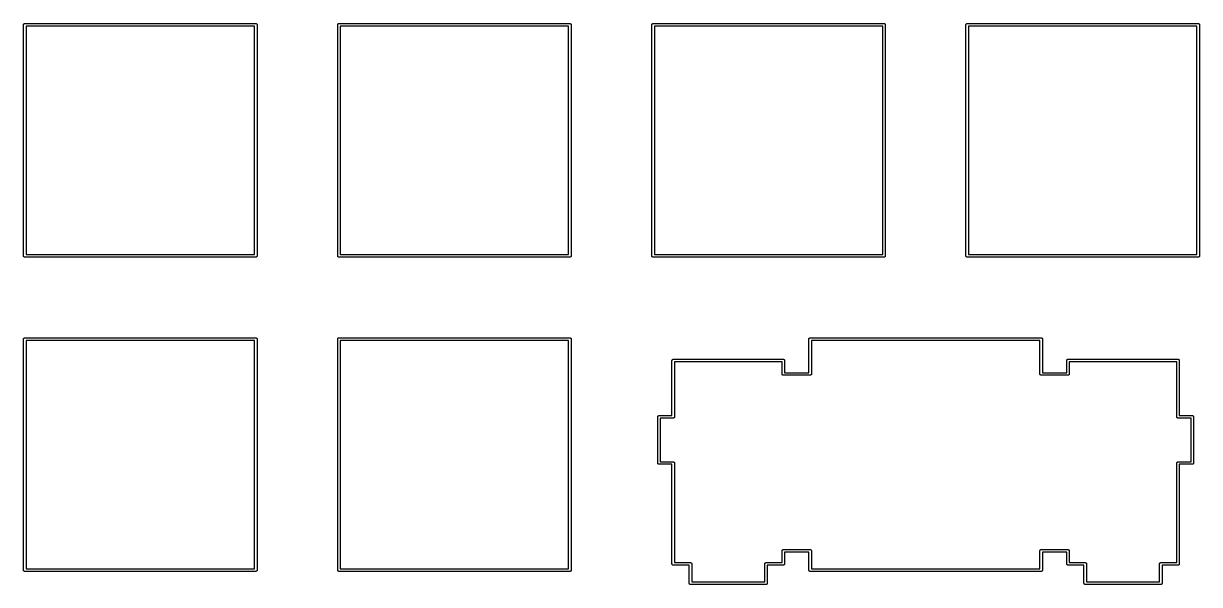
# Model space of a CAD drawing. Extents: x 15 to 276, y -106 to -15.
# Drawn here: x 71.9 to 143.1, y -105.8 to -71.9 of the extents above; entities that cross this region are included whole.
import ezdxf

# ---------------------------------------------------------------- set-up
doc = ezdxf.new("R2010")
doc.units = 0
doc.header["$MEASUREMENT"] = 0
doc.layers.add('BLACK', color=7, linetype='CONTINUOUS')

msp = doc.modelspace()

# ---------------------------------------------------------------- linework, layer by layer
at = {"layer": 'Black'}
for p, q in [((71.9388, -72.015), (71.94, -72.0084)), ((71.9388, -85.985), (71.9388, -72.015)), ((71.94, -72.0018), (71.9422, -71.9955)), ((71.94, -72.0084), (71.94, -72.0018)), ((71.9422, -71.9955), (71.9434, -71.9889)), ((71.9434, -71.9889), (71.9467, -71.9832)), ((71.9467, -71.9832), (71.949, -71.9769)), ((71.949, -71.9769), (71.9533, -71.9718)), ((71.9533, -71.9718), (71.9566, -71.966)), ((71.9566, -71.966), (71.9617, -71.9617)), ((71.9617, -71.9617), (71.966, -71.9566)), ((71.966, -71.9566), (71.9718, -71.9533)), ((71.9718, -71.9533), (71.9769, -71.949)), ((71.9769, -71.949), (71.9832, -71.9467)), ((71.9832, -71.9467), (71.9889, -71.9434)), ((71.9889, -71.9434), (71.9955, -71.9422)), ((71.9955, -71.9422), (72.0018, -71.94)), ((72.0018, -71.94), (72.0084, -71.94)), ((72.0084, -71.94), (72.015, -71.9388)), ((72.015, -71.9388), (85.985, -71.9388)), ((72.0912, -72.0912), (72.0912, -85.9088)), ((85.9088, -72.0912), (72.0912, -72.0912)), ((85.9088, -85.9088), (85.9088, -72.0912)), ((85.985, -71.9388), (85.9916, -71.94)), ((85.9916, -71.94), (85.9982, -71.94)), ((85.9982, -71.94), (86.0045, -71.9422)), ((86.0045, -71.9422), (86.0111, -71.9434)), ((86.0111, -71.9434), (86.0168, -71.9467)), ((86.0168, -71.9467), (86.0231, -71.949)), ((86.0231, -71.949), (86.0282, -71.9533)), ((86.0282, -71.9533), (86.034, -71.9566)), ((86.034, -71.9566), (86.0383, -71.9617)), ((86.0383, -71.9617), (86.0434, -71.966)), ((86.0434, -71.966), (86.0467, -71.9718)), ((86.0467, -71.9718), (86.051, -71.9769)), ((86.051, -71.9769), (86.0533, -71.9832)), ((86.0533, -71.9832), (86.0566, -71.9889)), ((86.0566, -71.9889), (86.0578, -71.9955)), ((86.0578, -71.9955), (86.06, -72.0018)), ((86.06, -72.0018), (86.06, -72.0084)), ((86.06, -72.0084), (86.0612, -72.015)), ((86.0612, -72.015), (86.0612, -85.985)), ((90.9388, -72.015), (90.94, -72.0084)), ((90.9388, -85.985), (90.9388, -72.015)), ((90.94, -72.0018), (90.9422, -71.9955)), ((90.94, -72.0084), (90.94, -72.0018)), ((90.9422, -71.9955), (90.9434, -71.9889)), ((90.9434, -71.9889), (90.9467, -71.9832)), ((90.9467, -71.9832), (90.949, -71.9769)), ((90.949, -71.9769), (90.9533, -71.9718)), ((90.9533, -71.9718), (90.9566, -71.966)), ((90.9566, -71.966), (90.9617, -71.9617)), ((90.9617, -71.9617), (90.966, -71.9566)), ((90.966, -71.9566), (90.9718, -71.9533)), ((90.9718, -71.9533), (90.9769, -71.949)), ((90.9769, -71.949), (90.9832, -71.9467)), ((90.9832, -71.9467), (90.9889, -71.9434)), ((90.9889, -71.9434), (90.9955, -71.9422)), ((90.9955, -71.9422), (91.0018, -71.94)), ((91.0018, -71.94), (91.0084, -71.94)), ((91.0084, -71.94), (91.015, -71.9388)), ((91.015, -71.9388), (104.985, -71.9388)), ((91.0912, -72.0912), (91.0912, -85.9088)), ((104.909, -72.0912), (91.0912, -72.0912)), ((104.909, -85.9088), (104.909, -72.0912)), ((104.985, -71.9388), (104.992, -71.94)), ((104.992, -71.94), (104.998, -71.94)), ((104.998, -71.94), (105.004, -71.9422)), ((105.004, -71.9422), (105.011, -71.9434)), ((105.011, -71.9434), (105.017, -71.9467)), ((105.017, -71.9467), (105.023, -71.949)), ((105.023, -71.949), (105.028, -71.9533)), ((105.028, -71.9533), (105.034, -71.9566)), ((105.034, -71.9566), (105.038, -71.9617)), ((105.038, -71.9617), (105.043, -71.966)), ((105.043, -71.966), (105.047, -71.9718)), ((105.047, -71.9718), (105.051, -71.9769)), ((105.051, -71.9769), (105.053, -71.9832)), ((105.053, -71.9832), (105.057, -71.9889)), ((105.057, -71.9889), (105.058, -71.9955)), ((105.058, -71.9955), (105.06, -72.0018)), ((105.06, -72.0018), (105.06, -72.0084)), ((105.06, -72.0084), (105.061, -72.015)), ((105.061, -72.015), (105.061, -85.985)), ((109.939, -72.015), (109.94, -72.0084)), ((109.939, -85.985), (109.939, -72.015)), ((109.94, -72.0018), (109.942, -71.9955)), ((109.94, -72.0084), (109.94, -72.0018)), ((109.942, -71.9955), (109.943, -71.9889)), ((109.943, -71.9889), (109.947, -71.9832)), ((109.947, -71.9832), (109.949, -71.9769)), ((109.949, -71.9769), (109.953, -71.9718)), ((109.953, -71.9718), (109.957, -71.966)), ((109.957, -71.966), (109.962, -71.9617)), ((109.962, -71.9617), (109.966, -71.9566)), ((109.966, -71.9566), (109.972, -71.9533)), ((109.972, -71.9533), (109.977, -71.949)), ((109.977, -71.949), (109.983, -71.9467)), ((109.983, -71.9467), (109.989, -71.9434)), ((109.989, -71.9434), (109.996, -71.9422)), ((109.996, -71.9422), (110.002, -71.94)), ((110.002, -71.94), (110.008, -71.94)), ((110.008, -71.94), (110.015, -71.9388)), ((110.015, -71.9388), (123.985, -71.9388)), ((110.091, -72.0912), (110.091, -85.9088)), ((123.909, -72.0912), (110.091, -72.0912)), ((123.909, -85.9088), (123.909, -72.0912)), ((123.985, -71.9388), (123.992, -71.94)), ((123.992, -71.94), (123.998, -71.94)), ((123.998, -71.94), (124.004, -71.9422)), ((124.004, -71.9422), (124.011, -71.9434)), ((124.011, -71.9434), (124.017, -71.9467)), ((124.017, -71.9467), (124.023, -71.949)), ((124.023, -71.949), (124.028, -71.9533)), ((124.028, -71.9533), (124.034, -71.9566)), ((124.034, -71.9566), (124.038, -71.9617)), ((124.038, -71.9617), (124.043, -71.966)), ((124.043, -71.966), (124.047, -71.9718)), ((124.047, -71.9718), (124.051, -71.9769)), ((124.051, -71.9769), (124.053, -71.9832)), ((124.053, -71.9832), (124.057, -71.9889)), ((124.057, -71.9889), (124.058, -71.9955)), ((124.058, -71.9955), (124.06, -72.0018)), ((124.06, -72.0018), (124.06, -72.0084)), ((124.06, -72.0084), (124.061, -72.015)), ((124.061, -72.015), (124.061, -85.985)), ((128.939, -72.015), (128.94, -72.0084)), ((128.939, -85.985), (128.939, -72.015)), ((128.94, -72.0018), (128.942, -71.9955)), ((128.94, -72.0084), (128.94, -72.0018)), ((128.942, -71.9955), (128.943, -71.9889)), ((128.943, -71.9889), (128.947, -71.9832)), ((128.947, -71.9832), (128.949, -71.9769)), ((128.949, -71.9769), (128.953, -71.9718)), ((128.953, -71.9718), (128.957, -71.966)), ((128.957, -71.966), (128.962, -71.9617)), ((128.962, -71.9617), (128.966, -71.9566)), ((128.966, -71.9566), (128.972, -71.9533)), ((128.972, -71.9533), (128.977, -71.949)), ((128.977, -71.949), (128.983, -71.9467)), ((128.983, -71.9467), (128.989, -71.9434)), ((128.989, -71.9434), (128.996, -71.9422)), ((128.996, -71.9422), (129.002, -71.94)), ((129.002, -71.94), (129.008, -71.94)), ((129.008, -71.94), (129.015, -71.9388)), ((129.015, -71.9388), (142.985, -71.9388)), ((129.091, -72.0912), (129.091, -85.9088)), ((142.909, -72.0912), (129.091, -72.0912)), ((142.909, -85.9088), (142.909, -72.0912)), ((142.985, -71.9388), (142.992, -71.94)), ((142.992, -71.94), (142.998, -71.94)), ((142.998, -71.94), (143.004, -71.9422)), ((143.004, -71.9422), (143.011, -71.9434)), ((143.011, -71.9434), (143.017, -71.9467)), ((143.017, -71.9467), (143.023, -71.949)), ((143.023, -71.949), (143.028, -71.9533)), ((143.028, -71.9533), (143.034, -71.9566)), ((143.034, -71.9566), (143.038, -71.9617)), ((143.038, -71.9617), (143.043, -71.966)), ((143.043, -71.966), (143.047, -71.9718)), ((143.047, -71.9718), (143.051, -71.9769)), ((143.051, -71.9769), (143.053, -71.9832)), ((143.053, -71.9832), (143.057, -71.9889)), ((143.057, -71.9889), (143.058, -71.9955)), ((143.058, -71.9955), (143.06, -72.0018)), ((143.06, -72.0018), (143.06, -72.0084)), ((143.06, -72.0084), (143.061, -72.015)), ((143.061, -72.015), (143.061, -85.985)), ((71.94, -85.9916), (71.9388, -85.985)), ((71.94, -85.9982), (71.94, -85.9916)), ((71.9422, -86.0045), (71.94, -85.9982)), ((71.9434, -86.0111), (71.9422, -86.0045)), ((71.9467, -86.0168), (71.9434, -86.0111)), ((71.949, -86.0231), (71.9467, -86.0168)), ((71.9533, -86.0282), (71.949, -86.0231)), ((71.9566, -86.034), (71.9533, -86.0282)), ((71.9617, -86.0383), (71.9566, -86.034)), ((71.966, -86.0434), (71.9617, -86.0383)), ((71.9718, -86.0467), (71.966, -86.0434)), ((71.9769, -86.051), (71.9718, -86.0467)), ((71.9832, -86.0533), (71.9769, -86.051)), ((71.9889, -86.0566), (71.9832, -86.0533)), ((71.9955, -86.0578), (71.9889, -86.0566)), ((72.0018, -86.06), (71.9955, -86.0578)), ((72.0912, -85.9088), (85.9088, -85.9088)), ((86.0045, -86.0578), (85.9982, -86.06)), ((86.0111, -86.0566), (86.0045, -86.0578)), ((86.0168, -86.0533), (86.0111, -86.0566)), ((86.0231, -86.051), (86.0168, -86.0533)), ((86.0282, -86.0467), (86.0231, -86.051)), ((86.034, -86.0434), (86.0282, -86.0467)), ((86.0383, -86.0383), (86.034, -86.0434)), ((86.0434, -86.034), (86.0383, -86.0383)), ((86.0467, -86.0282), (86.0434, -86.034)), ((86.051, -86.0231), (86.0467, -86.0282)), ((86.0533, -86.0168), (86.051, -86.0231)), ((86.0566, -86.0111), (86.0533, -86.0168)), ((86.0578, -86.0045), (86.0566, -86.0111)), ((86.06, -85.9982), (86.0578, -86.0045)), ((86.0612, -85.985), (86.06, -85.9916)), ((86.06, -85.9916), (86.06, -85.9982)), ((90.94, -85.9916), (90.9388, -85.985)), ((90.94, -85.9982), (90.94, -85.9916)), ((90.9422, -86.0045), (90.94, -85.9982)), ((90.9434, -86.0111), (90.9422, -86.0045)), ((90.9467, -86.0168), (90.9434, -86.0111)), ((90.949, -86.0231), (90.9467, -86.0168)), ((90.9533, -86.0282), (90.949, -86.0231)), ((90.9566, -86.034), (90.9533, -86.0282)), ((90.9617, -86.0383), (90.9566, -86.034)), ((90.966, -86.0434), (90.9617, -86.0383)), ((90.9718, -86.0467), (90.966, -86.0434)), ((90.9769, -86.051), (90.9718, -86.0467)), ((90.9832, -86.0533), (90.9769, -86.051)), ((90.9889, -86.0566), (90.9832, -86.0533)), ((90.9955, -86.0578), (90.9889, -86.0566)), ((91.0018, -86.06), (90.9955, -86.0578)), ((91.0912, -85.9088), (104.909, -85.9088)), ((105.004, -86.0578), (104.998, -86.06)), ((105.011, -86.0566), (105.004, -86.0578)), ((105.017, -86.0533), (105.011, -86.0566)), ((105.023, -86.051), (105.017, -86.0533)), ((105.028, -86.0467), (105.023, -86.051)), ((105.034, -86.0434), (105.028, -86.0467)), ((105.038, -86.0383), (105.034, -86.0434)), ((105.043, -86.034), (105.038, -86.0383)), ((105.047, -86.0282), (105.043, -86.034)), ((105.051, -86.0231), (105.047, -86.0282)), ((105.053, -86.0168), (105.051, -86.0231)), ((105.057, -86.0111), (105.053, -86.0168)), ((105.058, -86.0045), (105.057, -86.0111)), ((105.06, -85.9982), (105.058, -86.0045)), ((105.061, -85.985), (105.06, -85.9916)), ((105.06, -85.9916), (105.06, -85.9982)), ((109.94, -85.9916), (109.939, -85.985)), ((109.94, -85.9982), (109.94, -85.9916)), ((109.942, -86.0045), (109.94, -85.9982)), ((109.943, -86.0111), (109.942, -86.0045)), ((109.947, -86.0168), (109.943, -86.0111)), ((109.949, -86.0231), (109.947, -86.0168)), ((109.953, -86.0282), (109.949, -86.0231)), ((109.957, -86.034), (109.953, -86.0282)), ((109.962, -86.0383), (109.957, -86.034)), ((109.966, -86.0434), (109.962, -86.0383)), ((109.972, -86.0467), (109.966, -86.0434)), ((109.977, -86.051), (109.972, -86.0467)), ((109.983, -86.0533), (109.977, -86.051)), ((109.989, -86.0566), (109.983, -86.0533)), ((109.996, -86.0578), (109.989, -86.0566)), ((110.002, -86.06), (109.996, -86.0578)), ((110.091, -85.9088), (123.909, -85.9088)), ((124.004, -86.0578), (123.998, -86.06)), ((124.011, -86.0566), (124.004, -86.0578)), ((124.017, -86.0533), (124.011, -86.0566)), ((124.023, -86.051), (124.017, -86.0533)), ((124.028, -86.0467), (124.023, -86.051)), ((124.034, -86.0434), (124.028, -86.0467)), ((124.038, -86.0383), (124.034, -86.0434)), ((124.043, -86.034), (124.038, -86.0383)), ((124.047, -86.0282), (124.043, -86.034)), ((124.051, -86.0231), (124.047, -86.0282)), ((124.053, -86.0168), (124.051, -86.0231)), ((124.057, -86.0111), (124.053, -86.0168)), ((124.058, -86.0045), (124.057, -86.0111)), ((124.06, -85.9982), (124.058, -86.0045)), ((124.061, -85.985), (124.06, -85.9916)), ((124.06, -85.9916), (124.06, -85.9982)), ((128.94, -85.9916), (128.939, -85.985)), ((128.94, -85.9982), (128.94, -85.9916)), ((128.942, -86.0045), (128.94, -85.9982)), ((128.943, -86.0111), (128.942, -86.0045)), ((128.947, -86.0168), (128.943, -86.0111)), ((128.949, -86.0231), (128.947, -86.0168)), ((128.953, -86.0282), (128.949, -86.0231)), ((128.957, -86.034), (128.953, -86.0282)), ((128.962, -86.0383), (128.957, -86.034)), ((128.966, -86.0434), (128.962, -86.0383)), ((128.972, -86.0467), (128.966, -86.0434)), ((128.977, -86.051), (128.972, -86.0467)), ((128.983, -86.0533), (128.977, -86.051)), ((128.989, -86.0566), (128.983, -86.0533)), ((128.996, -86.0578), (128.989, -86.0566)), ((129.002, -86.06), (128.996, -86.0578)), ((129.091, -85.9088), (142.909, -85.9088)), ((143.004, -86.0578), (142.998, -86.06)), ((143.011, -86.0566), (143.004, -86.0578)), ((143.017, -86.0533), (143.011, -86.0566)), ((143.023, -86.051), (143.017, -86.0533)), ((143.028, -86.0467), (143.023, -86.051)), ((143.034, -86.0434), (143.028, -86.0467)), ((143.038, -86.0383), (143.034, -86.0434)), ((143.043, -86.034), (143.038, -86.0383)), ((143.047, -86.0282), (143.043, -86.034)), ((143.051, -86.0231), (143.047, -86.0282)), ((143.053, -86.0168), (143.051, -86.0231)), ((143.057, -86.0111), (143.053, -86.0168)), ((143.058, -86.0045), (143.057, -86.0111)), ((143.06, -85.9982), (143.058, -86.0045)), ((143.061, -85.985), (143.06, -85.9916)), ((143.06, -85.9916), (143.06, -85.9982)), ((72.0084, -86.06), (72.0018, -86.06)), ((72.015, -86.0612), (72.0084, -86.06)), ((85.985, -86.0612), (72.015, -86.0612)), ((85.9916, -86.06), (85.985, -86.0612)), ((85.9982, -86.06), (85.9916, -86.06)), ((91.0084, -86.06), (91.0018, -86.06)), ((91.015, -86.0612), (91.0084, -86.06)), ((104.985, -86.0612), (91.015, -86.0612)), ((104.992, -86.06), (104.985, -86.0612)), ((104.998, -86.06), (104.992, -86.06)), ((110.008, -86.06), (110.002, -86.06)), ((110.015, -86.0612), (110.008, -86.06)), ((123.985, -86.0612), (110.015, -86.0612)), ((123.992, -86.06), (123.985, -86.0612)), ((123.998, -86.06), (123.992, -86.06)), ((129.008, -86.06), (129.002, -86.06)), ((129.015, -86.0612), (129.008, -86.06)), ((142.985, -86.0612), (129.015, -86.0612)), ((142.992, -86.06), (142.985, -86.0612)), ((142.998, -86.06), (142.992, -86.06)), ((71.9388, -91.015), (71.94, -91.0084)), ((71.9388, -104.985), (71.9388, -91.015)), ((71.94, -91.0018), (71.9422, -90.9955)), ((71.94, -91.0084), (71.94, -91.0018)), ((71.9422, -90.9955), (71.9434, -90.9889)), ((71.9434, -90.9889), (71.9467, -90.9832)), ((71.9467, -90.9832), (71.949, -90.9769)), ((71.949, -90.9769), (71.9533, -90.9718)), ((71.9533, -90.9718), (71.9566, -90.966)), ((71.9566, -90.966), (71.9617, -90.9617)), ((71.9617, -90.9617), (71.966, -90.9566)), ((71.966, -90.9566), (71.9718, -90.9533)), ((71.9718, -90.9533), (71.9769, -90.949)), ((71.9769, -90.949), (71.9832, -90.9467)), ((71.9832, -90.9467), (71.9889, -90.9434)), ((71.9889, -90.9434), (71.9955, -90.9422)), ((71.9955, -90.9422), (72.0018, -90.94)), ((72.0018, -90.94), (72.0084, -90.94)), ((72.0084, -90.94), (72.015, -90.9388)), ((72.015, -90.9388), (85.985, -90.9388)), ((85.985, -90.9388), (85.9916, -90.94)), ((85.9916, -90.94), (85.9982, -90.94)), ((85.9982, -90.94), (86.0045, -90.9422)), ((86.0045, -90.9422), (86.0111, -90.9434)), ((86.0111, -90.9434), (86.0168, -90.9467)), ((86.0168, -90.9467), (86.0231, -90.949)), ((86.0231, -90.949), (86.0282, -90.9533)), ((86.0282, -90.9533), (86.034, -90.9566)), ((86.034, -90.9566), (86.0383, -90.9617)), ((86.0383, -90.9617), (86.0434, -90.966)), ((86.0434, -90.966), (86.0467, -90.9718)), ((86.0467, -90.9718), (86.051, -90.9769)), ((86.051, -90.9769), (86.0533, -90.9832)), ((86.0533, -90.9832), (86.0566, -90.9889)), ((86.0566, -90.9889), (86.0578, -90.9955)), ((86.0578, -90.9955), (86.06, -91.0018)), ((86.06, -91.0018), (86.06, -91.0084)), ((86.06, -91.0084), (86.0612, -91.015)), ((86.0612, -91.015), (86.0612, -104.985)), ((90.9388, -91.015), (90.94, -91.0084)), ((90.9388, -104.985), (90.9388, -91.015)), ((90.94, -91.0018), (90.9422, -90.9955)), ((90.94, -91.0084), (90.94, -91.0018)), ((90.9422, -90.9955), (90.9434, -90.9889)), ((90.9434, -90.9889), (90.9467, -90.9832)), ((90.9467, -90.9832), (90.949, -90.9769)), ((90.949, -90.9769), (90.9533, -90.9718)), ((90.9533, -90.9718), (90.9566, -90.966)), ((90.9566, -90.966), (90.9617, -90.9617)), ((90.9617, -90.9617), (90.966, -90.9566)), ((90.966, -90.9566), (90.9718, -90.9533)), ((90.9718, -90.9533), (90.9769, -90.949)), ((90.9769, -90.949), (90.9832, -90.9467)), ((90.9832, -90.9467), (90.9889, -90.9434)), ((90.9889, -90.9434), (90.9955, -90.9422)), ((90.9955, -90.9422), (91.0018, -90.94)), ((91.0018, -90.94), (91.0084, -90.94)), ((91.0084, -90.94), (91.015, -90.9388)), ((91.015, -90.9388), (104.985, -90.9388)), ((104.985, -90.9388), (104.992, -90.94)), ((104.992, -90.94), (104.998, -90.94)), ((104.998, -90.94), (105.004, -90.9422)), ((105.004, -90.9422), (105.011, -90.9434)), ((105.011, -90.9434), (105.017, -90.9467)), ((105.017, -90.9467), (105.023, -90.949)), ((105.023, -90.949), (105.028, -90.9533)), ((105.028, -90.9533), (105.034, -90.9566)), ((105.034, -90.9566), (105.038, -90.9617)), ((105.038, -90.9617), (105.043, -90.966)), ((105.043, -90.966), (105.047, -90.9718)), ((105.047, -90.9718), (105.051, -90.9769)), ((105.051, -90.9769), (105.053, -90.9832)), ((105.053, -90.9832), (105.057, -90.9889)), ((105.057, -90.9889), (105.058, -90.9955)), ((105.058, -90.9955), (105.06, -91.0018)), ((105.06, -91.0018), (105.06, -91.0084)), ((105.06, -91.0084), (105.061, -91.015)), ((105.061, -91.015), (105.061, -104.985)), ((119.439, -91.015), (119.44, -91.0084)), ((119.439, -93.047), (119.439, -91.015)), ((119.44, -91.0018), (119.442, -90.9955)), ((119.44, -91.0084), (119.44, -91.0018)), ((119.442, -90.9955), (119.443, -90.9889)), ((119.443, -90.9889), (119.447, -90.9832)), ((119.447, -90.9832), (119.449, -90.9769)), ((119.449, -90.9769), (119.453, -90.9718)), ((119.453, -90.9718), (119.457, -90.966)), ((119.457, -90.966), (119.462, -90.9617)), ((119.462, -90.9617), (119.466, -90.9566)), ((119.466, -90.9566), (119.472, -90.9533)), ((119.472, -90.9533), (119.477, -90.949)), ((119.477, -90.949), (119.483, -90.9467)), ((119.483, -90.9467), (119.489, -90.9434)), ((119.489, -90.9434), (119.496, -90.9422)), ((119.496, -90.9422), (119.502, -90.94)), ((119.502, -90.94), (119.508, -90.94)), ((119.508, -90.94), (119.515, -90.9388)), ((119.515, -90.9388), (133.485, -90.9388)), ((133.485, -90.9388), (133.492, -90.94)), ((133.492, -90.94), (133.498, -90.94)), ((133.498, -90.94), (133.504, -90.9422)), ((133.504, -90.9422), (133.511, -90.9434)), ((133.511, -90.9434), (133.517, -90.9467)), ((133.517, -90.9467), (133.523, -90.949)), ((133.523, -90.949), (133.528, -90.9533)), ((133.528, -90.9533), (133.534, -90.9566)), ((133.534, -90.9566), (133.538, -90.9617)), ((133.538, -90.9617), (133.543, -90.966)), ((133.543, -90.966), (133.547, -90.9718)), ((133.547, -90.9718), (133.551, -90.9769)), ((133.551, -90.9769), (133.553, -90.9832)), ((133.553, -90.9832), (133.557, -90.9889)), ((133.557, -90.9889), (133.558, -90.9955)), ((133.558, -90.9955), (133.56, -91.0018)), ((133.56, -91.0018), (133.56, -91.0084)), ((133.56, -91.0084), (133.561, -91.015)), ((133.561, -91.015), (133.561, -93.047)), ((72.0912, -91.0912), (72.0912, -104.909)), ((85.9088, -91.0912), (72.0912, -91.0912)), ((85.9088, -104.909), (85.9088, -91.0912)), ((91.0912, -91.0912), (91.0912, -104.909)), ((104.909, -91.0912), (91.0912, -91.0912)), ((104.909, -104.909), (104.909, -91.0912)), ((119.591, -91.0912), (119.591, -93.1232)), ((133.409, -91.0912), (119.591, -91.0912)), ((133.409, -93.1232), (133.409, -91.0912)), ((111.158, -92.3104), (111.16, -92.3038)), ((111.158, -95.6378), (111.158, -92.3104)), ((111.16, -92.2972), (111.162, -92.2909)), ((111.16, -92.3038), (111.16, -92.2972)), ((111.162, -92.2909), (111.163, -92.2843)), ((111.163, -92.2843), (111.166, -92.2786)), ((111.166, -92.2786), (111.169, -92.2723)), ((111.169, -92.2723), (111.173, -92.2672)), ((111.173, -92.2672), (111.176, -92.2614)), ((111.176, -92.2614), (111.181, -92.2571)), ((111.181, -92.2571), (111.186, -92.252)), ((111.186, -92.252), (111.191, -92.2487)), ((111.191, -92.2487), (111.197, -92.2444)), ((111.197, -92.2444), (111.203, -92.2421)), ((111.203, -92.2421), (111.209, -92.2388)), ((111.209, -92.2388), (111.215, -92.2376)), ((111.215, -92.2376), (111.221, -92.2354)), ((111.221, -92.2354), (111.228, -92.2354)), ((111.228, -92.2354), (111.235, -92.2342)), ((111.235, -92.2342), (117.889, -92.2342)), ((117.813, -92.3866), (111.311, -92.3866)), ((111.311, -92.3866), (111.311, -95.714)), ((117.813, -93.1232), (117.813, -92.3866)), ((117.889, -92.2342), (117.896, -92.2354)), ((117.896, -92.2354), (117.903, -92.2354)), ((117.903, -92.2354), (117.909, -92.2376)), ((117.909, -92.2376), (117.915, -92.2388)), ((117.915, -92.2388), (117.921, -92.2421)), ((117.921, -92.2421), (117.927, -92.2444)), ((117.927, -92.2444), (117.933, -92.2487)), ((117.933, -92.2487), (117.938, -92.252)), ((117.938, -92.252), (117.943, -92.2571)), ((117.943, -92.2571), (117.948, -92.2614)), ((117.948, -92.2614), (117.951, -92.2672)), ((117.951, -92.2672), (117.955, -92.2723)), ((117.955, -92.2723), (117.958, -92.2786)), ((117.958, -92.2786), (117.961, -92.2843)), ((117.961, -92.2843), (117.962, -92.2909)), ((117.962, -92.2909), (117.964, -92.2972)), ((117.964, -92.2972), (117.964, -92.3038)), ((117.964, -92.3038), (117.966, -92.3104)), ((117.966, -92.3104), (117.966, -93.047)), ((135.034, -92.3104), (135.036, -92.3038)), ((135.034, -93.047), (135.034, -92.3104)), ((135.036, -92.2972), (135.038, -92.2909)), ((135.036, -92.3038), (135.036, -92.2972)), ((135.038, -92.2909), (135.039, -92.2843)), ((135.039, -92.2843), (135.042, -92.2786)), ((135.042, -92.2786), (135.045, -92.2723)), ((135.045, -92.2723), (135.049, -92.2672)), ((135.049, -92.2672), (135.052, -92.2614)), ((135.052, -92.2614), (135.057, -92.2571)), ((135.057, -92.2571), (135.062, -92.252)), ((135.062, -92.252), (135.067, -92.2487)), ((135.067, -92.2487), (135.072, -92.2444)), ((135.072, -92.2444), (135.079, -92.2421)), ((135.079, -92.2421), (135.085, -92.2388)), ((135.085, -92.2388), (135.091, -92.2376)), ((135.091, -92.2376), (135.097, -92.2354)), ((135.097, -92.2354), (135.104, -92.2354)), ((135.104, -92.2354), (135.111, -92.2342)), ((135.111, -92.2342), (141.765, -92.2342)), ((141.689, -92.3866), (135.187, -92.3866)), ((135.187, -92.3866), (135.187, -93.1232)), ((141.689, -95.714), (141.689, -92.3866)), ((141.765, -92.2342), (141.772, -92.2354)), ((141.772, -92.2354), (141.779, -92.2354)), ((141.779, -92.2354), (141.785, -92.2376)), ((141.785, -92.2376), (141.791, -92.2388)), ((141.791, -92.2388), (141.797, -92.2421)), ((141.797, -92.2421), (141.803, -92.2444)), ((141.803, -92.2444), (141.809, -92.2487)), ((141.809, -92.2487), (141.814, -92.252)), ((141.814, -92.252), (141.819, -92.2571)), ((141.819, -92.2571), (141.824, -92.2614)), ((141.824, -92.2614), (141.827, -92.2672)), ((141.827, -92.2672), (141.831, -92.2723)), ((141.831, -92.2723), (141.834, -92.2786)), ((141.834, -92.2786), (141.837, -92.2843)), ((141.837, -92.2843), (141.838, -92.2909)), ((141.838, -92.2909), (141.84, -92.2972)), ((141.84, -92.2972), (141.84, -92.3038)), ((141.84, -92.3038), (141.842, -92.3104)), ((141.842, -92.3104), (141.842, -95.6378)), ((117.814, -93.1298), (117.813, -93.1232)), ((117.814, -93.1364), (117.814, -93.1298)), ((117.817, -93.1427), (117.814, -93.1364)), ((117.818, -93.1493), (117.817, -93.1427)), ((117.821, -93.155), (117.818, -93.1493)), ((117.823, -93.1613), (117.821, -93.155)), ((117.828, -93.1664), (117.823, -93.1613)), ((117.831, -93.1722), (117.828, -93.1664)), ((117.966, -93.047), (119.439, -93.047)), ((119.577, -93.1664), (119.573, -93.1722)), ((119.581, -93.1613), (119.577, -93.1664)), ((119.583, -93.155), (119.581, -93.1613)), ((119.587, -93.1493), (119.583, -93.155)), ((119.588, -93.1427), (119.587, -93.1493)), ((119.59, -93.1364), (119.588, -93.1427)), ((119.591, -93.1232), (119.59, -93.1298)), ((119.59, -93.1298), (119.59, -93.1364)), ((133.41, -93.1298), (133.409, -93.1232)), ((133.41, -93.1364), (133.41, -93.1298)), ((133.412, -93.1427), (133.41, -93.1364)), ((133.413, -93.1493), (133.412, -93.1427)), ((133.417, -93.155), (133.413, -93.1493)), ((133.419, -93.1613), (133.417, -93.155)), ((133.423, -93.1664), (133.419, -93.1613)), ((133.427, -93.1722), (133.423, -93.1664)), ((133.561, -93.047), (135.034, -93.047)), ((135.172, -93.1664), (135.169, -93.1722)), ((135.177, -93.1613), (135.172, -93.1664)), ((135.179, -93.155), (135.177, -93.1613)), ((135.182, -93.1493), (135.179, -93.155)), ((135.183, -93.1427), (135.182, -93.1493)), ((135.186, -93.1364), (135.183, -93.1427)), ((135.187, -93.1232), (135.186, -93.1298)), ((135.186, -93.1298), (135.186, -93.1364)), ((117.836, -93.1765), (117.831, -93.1722)), ((117.84, -93.1816), (117.836, -93.1765)), ((117.846, -93.1849), (117.84, -93.1816)), ((117.851, -93.1892), (117.846, -93.1849)), ((117.858, -93.1915), (117.851, -93.1892)), ((117.863, -93.1948), (117.858, -93.1915)), ((117.87, -93.196), (117.863, -93.1948)), ((117.876, -93.1982), (117.87, -93.196)), ((117.883, -93.1982), (117.876, -93.1982)), ((117.889, -93.1994), (117.883, -93.1982)), ((119.515, -93.1994), (117.889, -93.1994)), ((119.522, -93.1982), (119.515, -93.1994)), ((119.528, -93.1982), (119.522, -93.1982)), ((119.534, -93.196), (119.528, -93.1982)), ((119.541, -93.1948), (119.534, -93.196)), ((119.547, -93.1915), (119.541, -93.1948)), ((119.553, -93.1892), (119.547, -93.1915)), ((119.558, -93.1849), (119.553, -93.1892)), ((119.564, -93.1816), (119.558, -93.1849)), ((119.568, -93.1765), (119.564, -93.1816)), ((119.573, -93.1722), (119.568, -93.1765)), ((133.432, -93.1765), (133.427, -93.1722)), ((133.436, -93.1816), (133.432, -93.1765)), ((133.442, -93.1849), (133.436, -93.1816)), ((133.447, -93.1892), (133.442, -93.1849)), ((133.453, -93.1915), (133.447, -93.1892)), ((133.459, -93.1948), (133.453, -93.1915)), ((133.466, -93.196), (133.459, -93.1948)), ((133.472, -93.1982), (133.466, -93.196)), ((133.478, -93.1982), (133.472, -93.1982)), ((133.485, -93.1994), (133.478, -93.1982)), ((135.111, -93.1994), (133.485, -93.1994)), ((135.117, -93.1982), (135.111, -93.1994)), ((135.124, -93.1982), (135.117, -93.1982)), ((135.13, -93.196), (135.124, -93.1982)), ((135.137, -93.1948), (135.13, -93.196)), ((135.142, -93.1915), (135.137, -93.1948)), ((135.149, -93.1892), (135.142, -93.1915)), ((135.154, -93.1849), (135.149, -93.1892)), ((135.16, -93.1816), (135.154, -93.1849)), ((135.164, -93.1765), (135.16, -93.1816)), ((135.169, -93.1722), (135.164, -93.1765)), ((110.295, -95.714), (110.296, -95.7074)), ((110.295, -98.508), (110.295, -95.714)), ((110.296, -95.7008), (110.298, -95.6945)), ((110.296, -95.7074), (110.296, -95.7008)), ((110.298, -95.6945), (110.299, -95.6879)), ((110.299, -95.6879), (110.303, -95.6822)), ((110.303, -95.6822), (110.305, -95.6759)), ((110.305, -95.6759), (110.309, -95.6708)), ((110.309, -95.6708), (110.313, -95.665)), ((110.313, -95.665), (110.318, -95.6607)), ((110.318, -95.6607), (110.322, -95.6556)), ((110.322, -95.6556), (110.328, -95.6523)), ((110.328, -95.6523), (110.333, -95.648)), ((110.333, -95.648), (110.339, -95.6457)), ((110.339, -95.6457), (110.345, -95.6424)), ((110.345, -95.6424), (110.352, -95.6412)), ((110.352, -95.6412), (110.358, -95.639)), ((110.358, -95.639), (110.364, -95.639)), ((110.364, -95.639), (110.371, -95.6378)), ((110.371, -95.6378), (111.158, -95.6378)), ((111.235, -95.7902), (110.447, -95.7902)), ((110.447, -95.7902), (110.447, -98.4318)), ((111.241, -95.789), (111.235, -95.7902)), ((111.248, -95.789), (111.241, -95.789)), ((111.254, -95.7868), (111.248, -95.789)), ((111.261, -95.7856), (111.254, -95.7868)), ((111.266, -95.7823), (111.261, -95.7856)), ((111.273, -95.78), (111.266, -95.7823)), ((111.278, -95.7757), (111.273, -95.78)), ((111.284, -95.7724), (111.278, -95.7757)), ((111.288, -95.7673), (111.284, -95.7724)), ((111.293, -95.763), (111.288, -95.7673)), ((111.296, -95.7572), (111.293, -95.763)), ((111.301, -95.7521), (111.296, -95.7572)), ((111.303, -95.7458), (111.301, -95.7521)), ((111.306, -95.7401), (111.303, -95.7458)), ((111.307, -95.7335), (111.306, -95.7401)), ((111.31, -95.7272), (111.307, -95.7335)), ((111.311, -95.714), (111.31, -95.7206)), ((111.31, -95.7206), (111.31, -95.7272)), ((141.69, -95.7206), (141.689, -95.714)), ((141.69, -95.7272), (141.69, -95.7206)), ((141.693, -95.7335), (141.69, -95.7272)), ((141.694, -95.7401), (141.693, -95.7335)), ((141.697, -95.7458), (141.694, -95.7401)), ((141.699, -95.7521), (141.697, -95.7458)), ((141.704, -95.7572), (141.699, -95.7521)), ((141.707, -95.763), (141.704, -95.7572)), ((141.712, -95.7673), (141.707, -95.763)), ((141.716, -95.7724), (141.712, -95.7673)), ((141.722, -95.7757), (141.716, -95.7724)), ((141.727, -95.78), (141.722, -95.7757)), ((141.734, -95.7823), (141.727, -95.78)), ((141.739, -95.7856), (141.734, -95.7823)), ((141.746, -95.7868), (141.739, -95.7856)), ((141.752, -95.789), (141.746, -95.7868)), ((141.759, -95.789), (141.752, -95.789)), ((141.765, -95.7902), (141.759, -95.789)), ((142.553, -95.7902), (141.765, -95.7902)), ((141.842, -95.6378), (142.629, -95.6378)), ((142.553, -98.4318), (142.553, -95.7902)), ((142.629, -95.6378), (142.636, -95.639)), ((142.636, -95.639), (142.642, -95.639)), ((142.642, -95.639), (142.648, -95.6412)), ((142.648, -95.6412), (142.655, -95.6424)), ((142.655, -95.6424), (142.661, -95.6457)), ((142.661, -95.6457), (142.667, -95.648)), ((142.667, -95.648), (142.672, -95.6523)), ((142.672, -95.6523), (142.678, -95.6556)), ((142.678, -95.6556), (142.682, -95.6607)), ((142.682, -95.6607), (142.687, -95.665)), ((142.687, -95.665), (142.691, -95.6708)), ((142.691, -95.6708), (142.695, -95.6759)), ((142.695, -95.6759), (142.697, -95.6822)), ((142.697, -95.6822), (142.701, -95.6879)), ((142.701, -95.6879), (142.702, -95.6945)), ((142.702, -95.6945), (142.704, -95.7008)), ((142.704, -95.7008), (142.704, -95.7074)), ((142.704, -95.7074), (142.705, -95.714)), ((142.705, -95.714), (142.705, -98.508)), ((110.296, -98.5146), (110.295, -98.508)), ((110.296, -98.5212), (110.296, -98.5146)), ((110.298, -98.5275), (110.296, -98.5212)), ((110.299, -98.5341), (110.298, -98.5275)), ((110.303, -98.5398), (110.299, -98.5341)), ((110.305, -98.5461), (110.303, -98.5398)), ((110.309, -98.5512), (110.305, -98.5461)), ((110.313, -98.557), (110.309, -98.5512)), ((110.318, -98.5613), (110.313, -98.557)), ((110.322, -98.5664), (110.318, -98.5613)), ((110.328, -98.5697), (110.322, -98.5664)), ((110.333, -98.574), (110.328, -98.5697)), ((110.339, -98.5763), (110.333, -98.574)), ((110.345, -98.5796), (110.339, -98.5763)), ((110.352, -98.5808), (110.345, -98.5796)), ((110.358, -98.583), (110.352, -98.5808)), ((110.364, -98.583), (110.358, -98.583)), ((110.371, -98.5842), (110.364, -98.583)), ((111.158, -98.5842), (110.371, -98.5842)), ((110.447, -98.4318), (111.235, -98.4318)), ((111.158, -104.604), (111.158, -98.5842)), ((111.235, -98.4318), (111.241, -98.433)), ((111.241, -98.433), (111.248, -98.433)), ((111.248, -98.433), (111.254, -98.4352)), ((111.254, -98.4352), (111.261, -98.4364)), ((111.261, -98.4364), (111.266, -98.4397)), ((111.266, -98.4397), (111.273, -98.442)), ((111.273, -98.442), (111.278, -98.4463)), ((111.278, -98.4463), (111.284, -98.4496)), ((111.284, -98.4496), (111.288, -98.4547)), ((111.288, -98.4547), (111.293, -98.459)), ((111.293, -98.459), (111.296, -98.4648)), ((111.296, -98.4648), (111.301, -98.4699)), ((111.301, -98.4699), (111.303, -98.4762)), ((111.303, -98.4762), (111.306, -98.4819)), ((111.306, -98.4819), (111.307, -98.4885)), ((111.307, -98.4885), (111.31, -98.4948)), ((111.31, -98.4948), (111.31, -98.5014)), ((111.31, -98.5014), (111.311, -98.508)), ((111.311, -98.508), (111.311, -104.528)), ((141.689, -98.508), (141.69, -98.5014)), ((141.689, -104.528), (141.689, -98.508)), ((141.69, -98.4948), (141.693, -98.4885)), ((141.69, -98.5014), (141.69, -98.4948)), ((141.693, -98.4885), (141.694, -98.4819)), ((141.694, -98.4819), (141.697, -98.4762)), ((141.697, -98.4762), (141.699, -98.4699)), ((141.699, -98.4699), (141.704, -98.4648)), ((141.704, -98.4648), (141.707, -98.459)), ((141.707, -98.459), (141.712, -98.4547)), ((141.712, -98.4547), (141.716, -98.4496)), ((141.716, -98.4496), (141.722, -98.4463)), ((141.722, -98.4463), (141.727, -98.442)), ((141.727, -98.442), (141.734, -98.4397)), ((141.734, -98.4397), (141.739, -98.4364)), ((141.739, -98.4364), (141.746, -98.4352)), ((141.746, -98.4352), (141.752, -98.433)), ((141.752, -98.433), (141.759, -98.433)), ((141.759, -98.433), (141.765, -98.4318)), ((141.765, -98.4318), (142.553, -98.4318)), ((142.629, -98.5842), (141.842, -98.5842)), ((141.842, -98.5842), (141.842, -104.604)), ((142.636, -98.583), (142.629, -98.5842)), ((142.642, -98.583), (142.636, -98.583)), ((142.648, -98.5808), (142.642, -98.583)), ((142.655, -98.5796), (142.648, -98.5808)), ((142.661, -98.5763), (142.655, -98.5796)), ((142.667, -98.574), (142.661, -98.5763)), ((142.672, -98.5697), (142.667, -98.574)), ((142.678, -98.5664), (142.672, -98.5697)), ((142.682, -98.5613), (142.678, -98.5664)), ((142.687, -98.557), (142.682, -98.5613)), ((142.691, -98.5512), (142.687, -98.557)), ((142.695, -98.5461), (142.691, -98.5512)), ((142.697, -98.5398), (142.695, -98.5461)), ((142.701, -98.5341), (142.697, -98.5398)), ((142.702, -98.5275), (142.701, -98.5341)), ((142.704, -98.5212), (142.702, -98.5275)), ((142.705, -98.508), (142.704, -98.5146)), ((142.704, -98.5146), (142.704, -98.5212)), ((117.813, -103.817), (117.814, -103.81)), ((117.813, -104.528), (117.813, -103.817)), ((117.814, -103.803), (117.817, -103.797)), ((117.814, -103.81), (117.814, -103.803)), ((117.817, -103.797), (117.818, -103.791)), ((117.818, -103.791), (117.821, -103.785)), ((117.821, -103.785), (117.823, -103.778)), ((117.823, -103.778), (117.828, -103.773)), ((117.828, -103.773), (117.831, -103.768)), ((117.831, -103.768), (117.836, -103.763)), ((117.836, -103.763), (117.84, -103.758)), ((117.84, -103.758), (117.846, -103.755)), ((117.846, -103.755), (117.851, -103.751)), ((117.851, -103.751), (117.858, -103.748)), ((117.858, -103.748), (117.863, -103.745)), ((117.863, -103.745), (117.87, -103.744)), ((117.87, -103.744), (117.876, -103.742)), ((117.876, -103.742), (117.883, -103.742)), ((117.883, -103.742), (117.889, -103.74)), ((117.889, -103.74), (119.515, -103.74)), ((119.515, -103.74), (119.522, -103.742)), ((119.522, -103.742), (119.528, -103.742)), ((119.528, -103.742), (119.534, -103.744)), ((119.534, -103.744), (119.541, -103.745)), ((119.541, -103.745), (119.547, -103.748)), ((119.547, -103.748), (119.553, -103.751)), ((119.553, -103.751), (119.558, -103.755)), ((119.558, -103.755), (119.564, -103.758)), ((119.564, -103.758), (119.568, -103.763)), ((119.568, -103.763), (119.573, -103.768)), ((119.573, -103.768), (119.577, -103.773)), ((119.577, -103.773), (119.581, -103.778)), ((119.581, -103.778), (119.583, -103.785)), ((119.583, -103.785), (119.587, -103.791)), ((119.587, -103.791), (119.588, -103.797)), ((119.588, -103.797), (119.59, -103.803)), ((119.59, -103.803), (119.59, -103.81)), ((119.59, -103.81), (119.591, -103.817)), ((119.591, -103.817), (119.591, -104.909)), ((133.409, -103.817), (133.41, -103.81)), ((133.409, -104.909), (133.409, -103.817)), ((133.41, -103.803), (133.412, -103.797)), ((133.41, -103.81), (133.41, -103.803)), ((133.412, -103.797), (133.413, -103.791)), ((133.413, -103.791), (133.417, -103.785)), ((133.417, -103.785), (133.419, -103.778)), ((133.419, -103.778), (133.423, -103.773)), ((133.423, -103.773), (133.427, -103.768)), ((133.427, -103.768), (133.432, -103.763)), ((133.432, -103.763), (133.436, -103.758)), ((133.436, -103.758), (133.442, -103.755)), ((133.442, -103.755), (133.447, -103.751)), ((133.447, -103.751), (133.453, -103.748)), ((133.453, -103.748), (133.459, -103.745)), ((133.459, -103.745), (133.466, -103.744)), ((133.466, -103.744), (133.472, -103.742)), ((133.472, -103.742), (133.478, -103.742)), ((133.478, -103.742), (133.485, -103.74)), ((133.485, -103.74), (135.111, -103.74)), ((135.111, -103.74), (135.117, -103.742)), ((135.117, -103.742), (135.124, -103.742)), ((135.124, -103.742), (135.13, -103.744)), ((135.13, -103.744), (135.137, -103.745)), ((135.137, -103.745), (135.142, -103.748)), ((135.142, -103.748), (135.149, -103.751)), ((135.149, -103.751), (135.154, -103.755)), ((135.154, -103.755), (135.16, -103.758)), ((135.16, -103.758), (135.164, -103.763)), ((135.164, -103.763), (135.169, -103.768)), ((135.169, -103.768), (135.172, -103.773)), ((135.172, -103.773), (135.177, -103.778)), ((135.177, -103.778), (135.179, -103.785)), ((135.179, -103.785), (135.182, -103.791)), ((135.182, -103.791), (135.183, -103.797)), ((135.183, -103.797), (135.186, -103.803)), ((135.186, -103.803), (135.186, -103.81)), ((135.186, -103.81), (135.187, -103.817)), ((135.187, -103.817), (135.187, -104.528)), ((111.311, -104.528), (112.276, -104.528)), ((112.276, -104.528), (112.283, -104.529)), ((112.283, -104.529), (112.289, -104.529)), ((112.289, -104.529), (112.295, -104.531)), ((112.295, -104.531), (112.302, -104.532)), ((112.302, -104.532), (112.308, -104.536)), ((112.308, -104.536), (112.314, -104.538)), ((112.314, -104.538), (112.319, -104.542)), ((112.319, -104.542), (112.325, -104.546)), ((112.325, -104.546), (112.329, -104.551)), ((116.795, -104.551), (116.799, -104.546)), ((116.799, -104.546), (116.805, -104.542)), ((116.805, -104.542), (116.81, -104.538)), ((116.81, -104.538), (116.816, -104.536)), ((116.816, -104.536), (116.822, -104.532)), ((116.822, -104.532), (116.829, -104.531)), ((116.829, -104.531), (116.835, -104.529)), ((116.835, -104.529), (116.841, -104.529)), ((116.841, -104.529), (116.848, -104.528)), ((116.848, -104.528), (117.813, -104.528)), ((119.439, -103.893), (117.966, -103.893)), ((117.966, -103.893), (117.966, -104.604)), ((119.439, -104.985), (119.439, -103.893)), ((135.034, -103.893), (133.561, -103.893)), ((133.561, -103.893), (133.561, -104.985)), ((135.034, -104.604), (135.034, -103.893)), ((135.187, -104.528), (136.152, -104.528)), ((136.152, -104.528), (136.159, -104.529)), ((136.159, -104.529), (136.165, -104.529)), ((136.165, -104.529), (136.171, -104.531)), ((136.171, -104.531), (136.178, -104.532)), ((136.178, -104.532), (136.184, -104.536)), ((136.184, -104.536), (136.19, -104.538)), ((136.19, -104.538), (136.195, -104.542)), ((136.195, -104.542), (136.201, -104.546)), ((136.201, -104.546), (136.205, -104.551)), ((140.671, -104.551), (140.675, -104.546)), ((140.675, -104.546), (140.681, -104.542)), ((140.681, -104.542), (140.686, -104.538)), ((140.686, -104.538), (140.692, -104.536)), ((140.692, -104.536), (140.698, -104.532)), ((140.698, -104.532), (140.705, -104.531)), ((140.705, -104.531), (140.711, -104.529)), ((140.711, -104.529), (140.717, -104.529)), ((140.717, -104.529), (140.724, -104.528)), ((140.724, -104.528), (141.689, -104.528)), ((71.94, -104.992), (71.9388, -104.985)), ((71.94, -104.998), (71.94, -104.992)), ((71.9422, -105.004), (71.94, -104.998)), ((71.9434, -105.011), (71.9422, -105.004)), ((71.9467, -105.017), (71.9434, -105.011)), ((71.949, -105.023), (71.9467, -105.017)), ((71.9533, -105.028), (71.949, -105.023)), ((71.9566, -105.034), (71.9533, -105.028)), ((71.9617, -105.038), (71.9566, -105.034)), ((71.966, -105.043), (71.9617, -105.038)), ((71.9718, -105.047), (71.966, -105.043)), ((71.9769, -105.051), (71.9718, -105.047)), ((71.9832, -105.053), (71.9769, -105.051)), ((71.9889, -105.057), (71.9832, -105.053)), ((71.9955, -105.058), (71.9889, -105.057)), ((72.0018, -105.06), (71.9955, -105.058)), ((72.0084, -105.06), (72.0018, -105.06)), ((72.015, -105.061), (72.0084, -105.06)), ((85.985, -105.061), (72.015, -105.061)), ((72.0912, -104.909), (85.9088, -104.909)), ((85.9916, -105.06), (85.985, -105.061)), ((85.9982, -105.06), (85.9916, -105.06)), ((86.0045, -105.058), (85.9982, -105.06)), ((86.0111, -105.057), (86.0045, -105.058)), ((86.0168, -105.053), (86.0111, -105.057)), ((86.0231, -105.051), (86.0168, -105.053)), ((86.0282, -105.047), (86.0231, -105.051)), ((86.034, -105.043), (86.0282, -105.047)), ((86.0383, -105.038), (86.034, -105.043)), ((86.0434, -105.034), (86.0383, -105.038)), ((86.0467, -105.028), (86.0434, -105.034)), ((86.051, -105.023), (86.0467, -105.028)), ((86.0533, -105.017), (86.051, -105.023)), ((86.0566, -105.011), (86.0533, -105.017)), ((86.0578, -105.004), (86.0566, -105.011)), ((86.06, -104.998), (86.0578, -105.004)), ((86.0612, -104.985), (86.06, -104.992)), ((86.06, -104.992), (86.06, -104.998)), ((90.94, -104.992), (90.9388, -104.985)), ((90.94, -104.998), (90.94, -104.992)), ((90.9422, -105.004), (90.94, -104.998)), ((90.9434, -105.011), (90.9422, -105.004)), ((90.9467, -105.017), (90.9434, -105.011)), ((90.949, -105.023), (90.9467, -105.017)), ((90.9533, -105.028), (90.949, -105.023)), ((90.9566, -105.034), (90.9533, -105.028)), ((90.9617, -105.038), (90.9566, -105.034)), ((90.966, -105.043), (90.9617, -105.038)), ((90.9718, -105.047), (90.966, -105.043)), ((90.9769, -105.051), (90.9718, -105.047)), ((90.9832, -105.053), (90.9769, -105.051)), ((90.9889, -105.057), (90.9832, -105.053)), ((90.9955, -105.058), (90.9889, -105.057)), ((91.0018, -105.06), (90.9955, -105.058)), ((91.0084, -105.06), (91.0018, -105.06)), ((91.015, -105.061), (91.0084, -105.06)), ((104.985, -105.061), (91.015, -105.061)), ((91.0912, -104.909), (104.909, -104.909)), ((104.992, -105.06), (104.985, -105.061)), ((104.998, -105.06), (104.992, -105.06)), ((105.004, -105.058), (104.998, -105.06)), ((105.011, -105.057), (105.004, -105.058)), ((105.017, -105.053), (105.011, -105.057)), ((105.023, -105.051), (105.017, -105.053)), ((105.028, -105.047), (105.023, -105.051)), ((105.034, -105.043), (105.028, -105.047)), ((105.038, -105.038), (105.034, -105.043)), ((105.043, -105.034), (105.038, -105.038)), ((105.047, -105.028), (105.043, -105.034)), ((105.051, -105.023), (105.047, -105.028)), ((105.053, -105.017), (105.051, -105.023)), ((105.057, -105.011), (105.053, -105.017)), ((105.058, -105.004), (105.057, -105.011)), ((105.06, -104.998), (105.058, -105.004)), ((105.061, -104.985), (105.06, -104.992)), ((105.06, -104.992), (105.06, -104.998)), ((111.16, -104.611), (111.158, -104.604)), ((111.16, -104.617), (111.16, -104.611)), ((111.162, -104.623), (111.16, -104.617)), ((111.163, -104.63), (111.162, -104.623)), ((111.166, -104.636), (111.163, -104.63)), ((111.169, -104.642), (111.166, -104.636)), ((111.173, -104.647), (111.169, -104.642)), ((111.176, -104.653), (111.173, -104.647)), ((111.181, -104.657), (111.176, -104.653)), ((111.186, -104.662), (111.181, -104.657)), ((111.191, -104.666), (111.186, -104.662)), ((111.197, -104.67), (111.191, -104.666)), ((111.203, -104.672), (111.197, -104.67)), ((111.209, -104.676), (111.203, -104.672)), ((111.215, -104.677), (111.209, -104.676)), ((111.221, -104.679), (111.215, -104.677)), ((111.228, -104.679), (111.221, -104.679)), ((111.235, -104.68), (111.228, -104.679)), ((112.2, -104.68), (111.235, -104.68)), ((112.2, -105.772), (112.2, -104.68)), ((112.329, -104.551), (112.334, -104.555)), ((112.334, -104.555), (112.338, -104.561)), ((112.338, -104.561), (112.342, -104.566)), ((112.342, -104.566), (112.344, -104.572)), ((112.344, -104.572), (112.348, -104.578)), ((112.348, -104.578), (112.349, -104.585)), ((112.349, -104.585), (112.351, -104.591)), ((112.351, -104.591), (112.351, -104.597)), ((112.351, -104.597), (112.352, -104.604)), ((112.352, -104.604), (112.352, -105.696)), ((116.772, -104.604), (116.773, -104.597)), ((116.772, -105.696), (116.772, -104.604)), ((116.773, -104.591), (116.775, -104.585)), ((116.773, -104.597), (116.773, -104.591)), ((116.775, -104.585), (116.776, -104.578)), ((116.776, -104.578), (116.78, -104.572)), ((116.78, -104.572), (116.782, -104.566)), ((116.782, -104.566), (116.786, -104.561)), ((116.786, -104.561), (116.79, -104.555)), ((116.79, -104.555), (116.795, -104.551)), ((117.889, -104.68), (116.924, -104.68)), ((116.924, -104.68), (116.924, -105.772)), ((117.896, -104.679), (117.889, -104.68)), ((117.903, -104.679), (117.896, -104.679)), ((117.909, -104.677), (117.903, -104.679)), ((117.915, -104.676), (117.909, -104.677)), ((117.921, -104.672), (117.915, -104.676)), ((117.927, -104.67), (117.921, -104.672)), ((117.933, -104.666), (117.927, -104.67)), ((117.938, -104.662), (117.933, -104.666)), ((117.943, -104.657), (117.938, -104.662)), ((117.948, -104.653), (117.943, -104.657)), ((117.951, -104.647), (117.948, -104.653)), ((117.955, -104.642), (117.951, -104.647)), ((117.958, -104.636), (117.955, -104.642)), ((117.961, -104.63), (117.958, -104.636)), ((117.962, -104.623), (117.961, -104.63)), ((117.964, -104.617), (117.962, -104.623)), ((117.966, -104.604), (117.964, -104.611)), ((117.964, -104.611), (117.964, -104.617)), ((119.44, -104.992), (119.439, -104.985)), ((119.44, -104.998), (119.44, -104.992)), ((119.442, -105.004), (119.44, -104.998)), ((119.443, -105.011), (119.442, -105.004)), ((119.447, -105.017), (119.443, -105.011)), ((119.449, -105.023), (119.447, -105.017)), ((119.453, -105.028), (119.449, -105.023)), ((119.457, -105.034), (119.453, -105.028)), ((119.462, -105.038), (119.457, -105.034)), ((119.466, -105.043), (119.462, -105.038)), ((119.472, -105.047), (119.466, -105.043)), ((119.477, -105.051), (119.472, -105.047)), ((119.483, -105.053), (119.477, -105.051)), ((119.489, -105.057), (119.483, -105.053)), ((119.496, -105.058), (119.489, -105.057)), ((119.502, -105.06), (119.496, -105.058)), ((119.508, -105.06), (119.502, -105.06)), ((119.515, -105.061), (119.508, -105.06)), ((133.485, -105.061), (119.515, -105.061)), ((119.591, -104.909), (133.409, -104.909)), ((133.492, -105.06), (133.485, -105.061)), ((133.498, -105.06), (133.492, -105.06)), ((133.504, -105.058), (133.498, -105.06)), ((133.511, -105.057), (133.504, -105.058)), ((133.517, -105.053), (133.511, -105.057)), ((133.523, -105.051), (133.517, -105.053)), ((133.528, -105.047), (133.523, -105.051)), ((133.534, -105.043), (133.528, -105.047)), ((133.538, -105.038), (133.534, -105.043)), ((133.543, -105.034), (133.538, -105.038)), ((133.547, -105.028), (133.543, -105.034)), ((133.551, -105.023), (133.547, -105.028)), ((133.553, -105.017), (133.551, -105.023)), ((133.557, -105.011), (133.553, -105.017)), ((133.558, -105.004), (133.557, -105.011)), ((133.56, -104.998), (133.558, -105.004)), ((133.561, -104.985), (133.56, -104.992)), ((133.56, -104.992), (133.56, -104.998)), ((135.036, -104.611), (135.034, -104.604)), ((135.036, -104.617), (135.036, -104.611)), ((135.038, -104.623), (135.036, -104.617)), ((135.039, -104.63), (135.038, -104.623)), ((135.042, -104.636), (135.039, -104.63)), ((135.045, -104.642), (135.042, -104.636)), ((135.049, -104.647), (135.045, -104.642)), ((135.052, -104.653), (135.049, -104.647)), ((135.057, -104.657), (135.052, -104.653)), ((135.062, -104.662), (135.057, -104.657)), ((135.067, -104.666), (135.062, -104.662)), ((135.072, -104.67), (135.067, -104.666)), ((135.079, -104.672), (135.072, -104.67)), ((135.085, -104.676), (135.079, -104.672)), ((135.091, -104.677), (135.085, -104.676)), ((135.097, -104.679), (135.091, -104.677)), ((135.104, -104.679), (135.097, -104.679)), ((135.111, -104.68), (135.104, -104.679)), ((136.076, -104.68), (135.111, -104.68)), ((136.076, -105.772), (136.076, -104.68)), ((136.205, -104.551), (136.21, -104.555)), ((136.21, -104.555), (136.214, -104.561)), ((136.214, -104.561), (136.218, -104.566)), ((136.218, -104.566), (136.22, -104.572)), ((136.22, -104.572), (136.224, -104.578)), ((136.224, -104.578), (136.225, -104.585)), ((136.225, -104.585), (136.227, -104.591)), ((136.227, -104.591), (136.227, -104.597)), ((136.227, -104.597), (136.228, -104.604)), ((136.228, -104.604), (136.228, -105.696)), ((140.648, -104.604), (140.649, -104.597)), ((140.648, -105.696), (140.648, -104.604)), ((140.649, -104.591), (140.651, -104.585)), ((140.649, -104.597), (140.649, -104.591)), ((140.651, -104.585), (140.652, -104.578)), ((140.652, -104.578), (140.656, -104.572)), ((140.656, -104.572), (140.658, -104.566)), ((140.658, -104.566), (140.662, -104.561)), ((140.662, -104.561), (140.666, -104.555)), ((140.666, -104.555), (140.671, -104.551)), ((141.765, -104.68), (140.8, -104.68)), ((140.8, -104.68), (140.8, -105.772)), ((141.772, -104.679), (141.765, -104.68)), ((141.779, -104.679), (141.772, -104.679)), ((141.785, -104.677), (141.779, -104.679)), ((141.791, -104.676), (141.785, -104.677)), ((141.797, -104.672), (141.791, -104.676)), ((141.803, -104.67), (141.797, -104.672)), ((141.809, -104.666), (141.803, -104.67)), ((141.814, -104.662), (141.809, -104.666)), ((141.819, -104.657), (141.814, -104.662)), ((141.824, -104.653), (141.819, -104.657)), ((141.827, -104.647), (141.824, -104.653)), ((141.831, -104.642), (141.827, -104.647)), ((141.834, -104.636), (141.831, -104.642)), ((141.837, -104.63), (141.834, -104.636)), ((141.838, -104.623), (141.837, -104.63)), ((141.84, -104.617), (141.838, -104.623)), ((141.842, -104.604), (141.84, -104.611)), ((141.84, -104.611), (141.84, -104.617)), ((112.201, -105.779), (112.2, -105.772)), ((112.201, -105.786), (112.201, -105.779)), ((112.203, -105.792), (112.201, -105.786)), ((112.204, -105.798), (112.203, -105.792)), ((112.208, -105.804), (112.204, -105.798)), ((112.21, -105.81), (112.208, -105.804)), ((112.214, -105.816), (112.21, -105.81)), ((112.218, -105.821), (112.214, -105.816)), ((112.223, -105.826), (112.218, -105.821)), ((112.227, -105.831), (112.223, -105.826)), ((112.233, -105.834), (112.227, -105.831)), ((112.238, -105.838), (112.233, -105.834)), ((112.244, -105.841), (112.238, -105.838)), ((112.25, -105.844), (112.244, -105.841)), ((112.257, -105.845), (112.25, -105.844)), ((112.263, -105.847), (112.257, -105.845)), ((112.269, -105.847), (112.263, -105.847)), ((112.276, -105.849), (112.269, -105.847)), ((116.848, -105.849), (112.276, -105.849)), ((112.352, -105.696), (116.772, -105.696)), ((116.855, -105.847), (116.848, -105.849)), ((116.861, -105.847), (116.855, -105.847)), ((116.867, -105.845), (116.861, -105.847)), ((116.874, -105.844), (116.867, -105.845)), ((116.88, -105.841), (116.874, -105.844)), ((116.886, -105.838), (116.88, -105.841)), ((116.891, -105.834), (116.886, -105.838)), ((116.897, -105.831), (116.891, -105.834)), ((116.901, -105.826), (116.897, -105.831)), ((116.906, -105.821), (116.901, -105.826)), ((116.91, -105.816), (116.906, -105.821)), ((116.914, -105.81), (116.91, -105.816)), ((116.916, -105.804), (116.914, -105.81)), ((116.92, -105.798), (116.916, -105.804)), ((116.921, -105.792), (116.92, -105.798)), ((116.923, -105.786), (116.921, -105.792)), ((116.924, -105.772), (116.923, -105.779)), ((116.923, -105.779), (116.923, -105.786)), ((136.077, -105.779), (136.076, -105.772)), ((136.077, -105.786), (136.077, -105.779)), ((136.079, -105.792), (136.077, -105.786)), ((136.08, -105.798), (136.079, -105.792)), ((136.084, -105.804), (136.08, -105.798)), ((136.086, -105.81), (136.084, -105.804)), ((136.09, -105.816), (136.086, -105.81)), ((136.094, -105.821), (136.09, -105.816)), ((136.099, -105.826), (136.094, -105.821)), ((136.103, -105.831), (136.099, -105.826)), ((136.109, -105.834), (136.103, -105.831)), ((136.114, -105.838), (136.109, -105.834)), ((136.12, -105.841), (136.114, -105.838)), ((136.126, -105.844), (136.12, -105.841)), ((136.133, -105.845), (136.126, -105.844)), ((136.139, -105.847), (136.133, -105.845)), ((136.145, -105.847), (136.139, -105.847)), ((136.152, -105.849), (136.145, -105.847)), ((140.724, -105.849), (136.152, -105.849)), ((136.228, -105.696), (140.648, -105.696)), ((140.731, -105.847), (140.724, -105.849)), ((140.737, -105.847), (140.731, -105.847)), ((140.743, -105.845), (140.737, -105.847)), ((140.75, -105.844), (140.743, -105.845)), ((140.756, -105.841), (140.75, -105.844)), ((140.762, -105.838), (140.756, -105.841)), ((140.767, -105.834), (140.762, -105.838)), ((140.773, -105.831), (140.767, -105.834)), ((140.777, -105.826), (140.773, -105.831)), ((140.782, -105.821), (140.777, -105.826)), ((140.786, -105.816), (140.782, -105.821)), ((140.79, -105.81), (140.786, -105.816)), ((140.792, -105.804), (140.79, -105.81)), ((140.796, -105.798), (140.792, -105.804)), ((140.797, -105.792), (140.796, -105.798)), ((140.799, -105.786), (140.797, -105.792)), ((140.8, -105.772), (140.799, -105.779)), ((140.799, -105.779), (140.799, -105.786))]:
    msp.add_line(p, q, dxfattribs=at)

doc.saveas('drawing.dxf')
